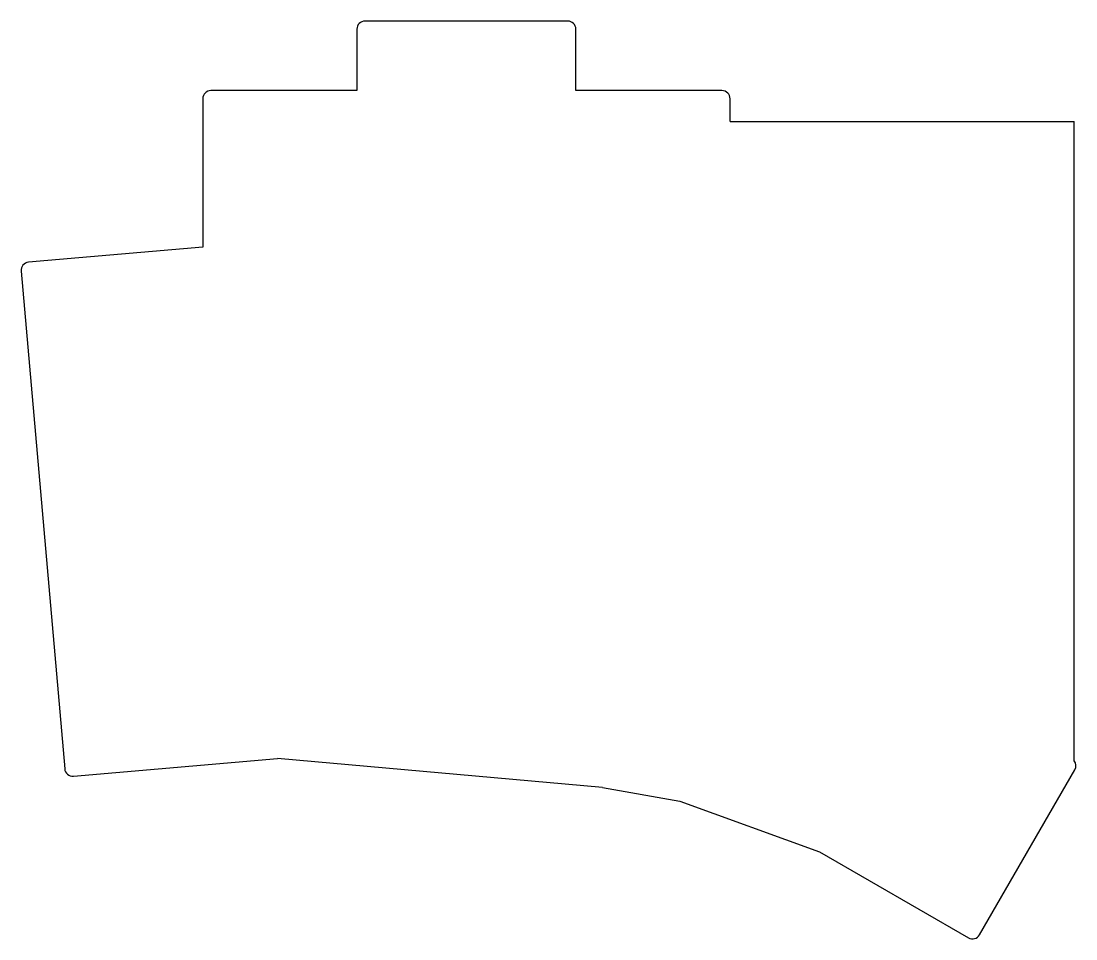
# Model space of a CAD drawing. Header units: millimetres. Extents: x -18 to 112, y -34 to 79.
import ezdxf

# ---------------------------------------------------------------- set-up
doc = ezdxf.new("R2010")
doc.units = ezdxf.units.MM
doc.layers.add('black', color=7, linetype='CONTINUOUS')

msp = doc.modelspace()

# ---------------------------------------------------------------- linework, layer by layer
at = {"layer": 'black'}
for p, q in [((23.59, 78.31), (23.59, 70.73)), ((49.59, 79.31), (24.59, 79.31)), ((50.59, 70.73), (50.59, 78.31)), ((23.59, 70.73), (5.59, 70.73)), ((68.59, 70.73), (50.59, 70.73)), ((4.59, 69.73), (4.59, 51.45)), ((69.59, 66.92), (69.59, 69.73)), ((69.59, 66.92), (112.02, 66.92)), ((112.02, -11.89), (112.02, 66.92)), ((4.59, 51.45), (-16.88, 49.57)), ((-17.79, 48.48), (-12.42, -12.88)), ((-11.34, -13.79), (13.81, -11.59)), ((53.87, -15.17), (13.81, -11.59)), ((100.34, -33.35), (112.09, -12.99)), ((53.87, -15.17), (63.4, -16.85)), ((63.4, -16.85), (80.63, -23.13)), ((80.63, -23.13), (98.97, -33.71))]:
    msp.add_line(p, q, dxfattribs=at)
for centre, start, end in [((24.59, 78.31), 90, 180), ((49.59, 78.31), 0, 90), ((5.59, 69.73), 90, 180), ((68.59, 69.73), 0, 90), ((-16.8, 48.57), 95, 185), ((-11.43, -12.79), 185, 275), ((111.22, -12.49), 330, 397.1032), ((99.47, -32.85), 240, 330)]:
    msp.add_arc(centre, 1, start, end, dxfattribs=at)

doc.saveas('drawing.dxf')
